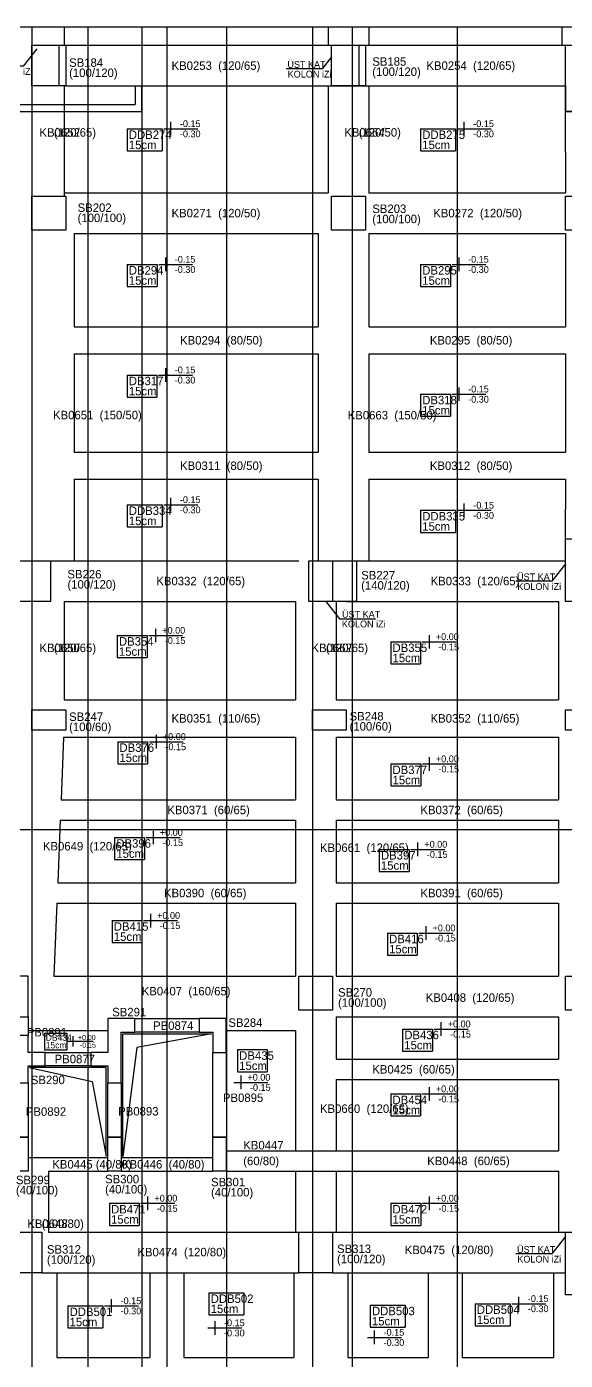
# Model space of a CAD drawing. Header units: millimetres. Extents: x -625658 to -607650, y -74589 to -67396.
# Drawn here: x -620700 to -619110, y -71491 to -67558 of the extents above; entities that cross this region are included whole.
import ezdxf

# ---------------------------------------------------------------- set-up
doc = ezdxf.new("R2010")
doc.units = ezdxf.units.MM
for name, color, linetype in [('KM Aks', 7, 'Continuous'), ('KM Döşeme Markası', 7, 'Continuous'), ('KM Döşeme Şaft', 7, 'Continuous'), ('KM Düşük Döşeme Tarama', 7, 'Continuous'), ('KM Kesik', 7, 'Continuous'), ('KM Kesit Simge', 7, 'Continuous'), ('KM Kiriş', 7, 'Continuous'), ('KM Kiriş Markası', 7, 'Continuous'), ('KM Kolon', 7, 'Continuous'), ('KM Kolon Markası', 7, 'Continuous'), ('KM Perde', 7, 'Continuous'), ('KM Perde Markası', 7, 'Continuous'), ('LGP-SLAB2', 7, 'Continuous'), ('REBAR_DET2', 7, 'Continuous'), ('REBAR_DET3', 7, 'Continuous'), ('VM Kolon İzi', 7, 'Continuous'), ('VM Parapet', 7, 'Continuous')]:
    doc.layers.add(name, color=color, linetype=linetype)

msp = doc.modelspace()

# ---------------------------------------------------------------- linework, layer by layer
at = {"layer": 'KM Aks'}
for p, q in [((-620684.8, -67558.4), (-620684.8, -73463.3)), ((-620519.8, -67558.4), (-620519.8, -73463.3)), ((-620359.8, -67558.4), (-620359.8, -73463.3)), ((-620286.3, -67558.4), (-620286.3, -73463.3)), ((-620110.8, -67558.4), (-620110.8, -73463.3)), ((-619856.8, -67558.4), (-619856.8, -73463.3)), ((-619739.8, -67558.4), (-619739.8, -73463.3)), ((-619429.8, -67558.4), (-619429.8, -73463.3))]:
    msp.add_line(p, q, dxfattribs=at)
at = {"layer": 'KM Döşeme Şaft'}
for points in [[(-620154.7, -70528.1), (-620375.4, -70569.3), (-620415.9, -70889.9), (-620415.9, -70528.1)], [(-620692.4, -70628.1), (-620506.7, -70669.4), (-620465.9, -70889.4), (-620465.9, -70628.1)]]:
    msp.add_lwpolyline(points, close=True, dxfattribs=at)
at = {"layer": 'KM Düşük Döşeme Tarama'}
msp.add_lwpolyline([(-624110, -67808.2), (-623160, -67808.2), (-623160, -67733.2), (-621909.8, -67733.2), (-621910, -67808.2), (-620359.9, -67808.2), (-620359.9, -67733.2), (-619109.8, -67733.2), (-619109.9, -67808.2), (-616124.9, -67808.2), (-616124.9, -67558.4)], dxfattribs=at)
at = {"layer": 'KM Kesik'}
msp.add_line((-625657.9, -67558.4), (-607650.4, -67558.4), dxfattribs=at)
at = {"layer": 'KM Kesit Simge'}
msp.add_line((-625446, -69926.2), (-608991.1, -69926.2), dxfattribs=at)
at = {"layer": 'KM Kiriş'}
for p, q in [((-620589.9, -67558.4), (-620589.9, -67613.2)), ((-619809.9, -67558.4), (-619809.9, -67613.2)), ((-619689.9, -67558.4), (-619689.9, -67613.2)), ((-619119.9, -67558.4), (-619119.9, -67613.2)), ((-620585, -67613.2), (-619800, -67613.2)), ((-619700, -67613.2), (-619110, -67613.2)), ((-620589.9, -67733.2), (-620589.9, -68058.3)), ((-620585, -67733.2), (-619800, -67733.2)), ((-619809.9, -67733.2), (-619809.9, -68048.2)), ((-619700, -67733.2), (-619110, -67733.2)), ((-619689.9, -67733.2), (-619689.9, -68048.2)), ((-619110, -67808.2), (-619109.9, -68048.2)), ((-620589.9, -68048.2), (-619809.9, -68048.2)), ((-619689.9, -68048.2), (-619109.9, -68048.2)), ((-620559.9, -68168.2), (-619839.9, -68168.2)), ((-620559.9, -68168.2), (-620559.9, -68443.2)), ((-619839.9, -68168.2), (-619839.9, -68443.2)), ((-619689.9, -68168.2), (-619109.9, -68168.2)), ((-619689.9, -68168.2), (-619689.9, -68443.2)), ((-619109.9, -68168.2), (-619109.9, -68443.2)), ((-620559.9, -68443.2), (-619839.9, -68443.2)), ((-619689.9, -68443.2), (-619109.9, -68443.2)), ((-620559.9, -68523.2), (-619839.9, -68523.2)), ((-620559.9, -68523.2), (-620559.9, -68813.2)), ((-619839.9, -68523.2), (-619839.9, -68813.2)), ((-619689.9, -68523.2), (-619109.9, -68523.2)), ((-619689.9, -68523.2), (-619689.9, -68813.2)), ((-619109.9, -68523.2), (-619109.9, -68813.2)), ((-620559.9, -68813.2), (-619839.9, -68813.2)), ((-619689.9, -68813.2), (-619109.9, -68813.2)), ((-620559.9, -68893.2), (-619839.9, -68893.2)), ((-620559.9, -68893.2), (-620559.9, -69133.3)), ((-619839.9, -68893.2), (-619839.9, -69133.3)), ((-619689.9, -68893.2), (-619109.9, -68893.2)), ((-619689.9, -68893.2), (-619689.9, -69133.3)), ((-619109.9, -68893.2), (-619110, -69068.3)), ((-620629.9, -69133.3), (-619896.9, -69133.3)), ((-619756.9, -69133.3), (-619110, -69133.3)), ((-620589.9, -69253.3), (-619906.9, -69253.3)), ((-620589.9, -69253.3), (-620589.9, -69543.3)), ((-619906.9, -69253.3), (-619906.9, -69543.3)), ((-619786.9, -69253.3), (-619786.9, -69543.3)), ((-619756.9, -69253.3), (-619129.9, -69253.3)), ((-619129.9, -69253.3), (-619129.9, -69543.3)), ((-620589.9, -69543.3), (-619906.9, -69543.3)), ((-619786.9, -69543.3), (-619129.9, -69543.3)), ((-620591.1, -69653.3), (-620598.7, -69838.3)), ((-620591.1, -69653.3), (-619906.9, -69653.3)), ((-619906.9, -69653.3), (-619906.9, -69838.3)), ((-619786.9, -69653.3), (-619129.9, -69653.3)), ((-619786.9, -69653.3), (-619786.9, -69838.3)), ((-619129.9, -69653.3), (-619129.9, -69838.3)), ((-620598.7, -69838.3), (-619906.9, -69838.3)), ((-619786.9, -69838.3), (-619129.9, -69838.3)), ((-620601.1, -69898.3), (-620608.7, -70083.3)), ((-620601.1, -69898.3), (-619906.9, -69898.3)), ((-619906.9, -69898.3), (-619906.9, -70083.3)), ((-619786.9, -69898.3), (-619129.9, -69898.3)), ((-619786.9, -69898.3), (-619786.9, -70083.3)), ((-619129.9, -69898.3), (-619129.9, -70083.3)), ((-620608.7, -70083.3), (-619906.9, -70083.3)), ((-619786.9, -70083.3), (-619129.9, -70083.3)), ((-620611.2, -70143.3), (-620620, -70358.3)), ((-620611.2, -70143.3), (-619906.9, -70143.3)), ((-619906.9, -70143.3), (-619906.9, -70358.3)), ((-619786.9, -70143.3), (-619129.9, -70143.3)), ((-619786.9, -70143.3), (-619786.9, -70358.3)), ((-619129.9, -70143.3), (-619129.9, -70358.3)), ((-620620, -70358.3), (-619906.9, -70358.3)), ((-619786.9, -70358.3), (-619129.9, -70358.3)), ((-619786.9, -70478.3), (-619129.9, -70478.3)), ((-619786.9, -70478.3), (-619786.9, -70603.3)), ((-619129.9, -70478.3), (-619129.9, -70603.3)), ((-620695.9, -70518.3), (-620460.9, -70518.3)), ((-620110.9, -70518.3), (-619906.9, -70518.3)), ((-619906.9, -70518.3), (-619906.9, -70663.3)), ((-619906.9, -70603.3), (-619906.9, -70873.3)), ((-619786.9, -70603.3), (-619129.9, -70603.3)), ((-619786.9, -70663.3), (-619129.9, -70663.3)), ((-619786.9, -70663.3), (-619786.9, -70873.3)), ((-619129.9, -70663.3), (-619129.9, -70873.3)), ((-620695.9, -70893.3), (-620460.9, -70893.3)), ((-620420.9, -70893.3), (-620150.8, -70893.3)), ((-620110.8, -70873.3), (-619786.9, -70873.3)), ((-619786.9, -70873.3), (-619129.9, -70873.3)), ((-620635.9, -70933.3), (-620460.9, -70933.3)), ((-620635.9, -70933.3), (-620635.9, -71113.3)), ((-620420.9, -70933.3), (-620150.8, -70933.3)), ((-620110.8, -70933.3), (-619786.9, -70933.3)), ((-619906.9, -70933.3), (-619906.9, -71113.3)), ((-619786.9, -70933.3), (-619129.9, -70933.3)), ((-619786.9, -70933.3), (-619786.9, -71113.3)), ((-619129.9, -70933.3), (-619129.9, -71113.3)), ((-620635.9, -71113.3), (-620236.4, -71113.3)), ((-620336.4, -71113.3), (-619896.9, -71113.3)), ((-619796.9, -71113.3), (-619414.9, -71113.3)), ((-619514.9, -71113.3), (-619110, -71113.3)), ((-620655.9, -71233.3), (-620236.4, -71233.3)), ((-620610.9, -71233.3), (-620610.9, -71483.3)), ((-620336.4, -71233.3), (-619896.9, -71233.3)), ((-620336.4, -71233.3), (-620336.4, -71483.3)), ((-620236.4, -71233.3), (-620236.4, -71483.3)), ((-619911.9, -71233.3), (-619911.9, -71483.3)), ((-619796.9, -71233.3), (-619414.9, -71233.3)), ((-619751.9, -71233.3), (-619751.9, -71483.3)), ((-619514.9, -71233.3), (-619110, -71233.3)), ((-619514.9, -71233.3), (-619514.9, -71483.3)), ((-619414.9, -71233.3), (-619414.9, -71483.3)), ((-619144.9, -71233.3), (-619144.9, -71483.3)), ((-620610.9, -71483.3), (-620336.4, -71483.3)), ((-620236.4, -71483.3), (-619911.9, -71483.3)), ((-619751.9, -71483.3), (-619514.9, -71483.3)), ((-619414.9, -71483.3), (-619144.9, -71483.3))]:
    msp.add_line(p, q, dxfattribs=at)
at = {"layer": 'KM Kolon'}
for points in [[(-620684.9, -67613.2), (-620584.9, -67613.2), (-620584.9, -67733.2), (-620684.9, -67733.2)], [(-620684.9, -67613.2), (-620604.9, -67613.2), (-620604.9, -67733.2), (-620684.9, -67733.2)], [(-619799.9, -67613.2), (-619699.9, -67613.2), (-619699.9, -67733.2), (-619799.9, -67733.2)], [(-619799.9, -67613.2), (-619719.9, -67613.2), (-619719.9, -67733.2), (-619799.9, -67733.2)], [(-619109.9, -67613.2), (-619029.9, -67613.2), (-619029.9, -67808.2), (-619109.9, -67808.2)], [(-620684.9, -68058.2), (-620584.9, -68058.2), (-620584.9, -68158.2), (-620684.9, -68158.2)], [(-619799.9, -68058.2), (-619699.9, -68058.2), (-619699.9, -68158.2), (-619799.9, -68158.2)], [(-619109.9, -68058.2), (-619009.9, -68058.2), (-619009.9, -68158.2), (-619109.9, -68158.2)], [(-619109.9, -69068.3), (-619009.9, -69068.3), (-619009.9, -69253.3), (-619109.9, -69253.3)], [(-620729.9, -69133.3), (-620629.9, -69133.3), (-620629.9, -69253.3), (-620729.9, -69253.3)], [(-619866.9, -69133.2), (-619726.9, -69133.2), (-619726.9, -69253.2), (-619866.9, -69253.2)], [(-619866.9, -69133.3), (-619796.9, -69133.3), (-619796.9, -69253.3), (-619866.9, -69253.3)], [(-620684.9, -69573.3), (-620584.9, -69573.3), (-620584.9, -69633.3), (-620684.9, -69633.3)], [(-619856.9, -69573.3), (-619756.9, -69573.3), (-619756.9, -69633.3), (-619856.9, -69633.3)], [(-619109.9, -69573.3), (-619009.9, -69573.3), (-619009.9, -69633.3), (-619109.9, -69633.3)], [(-620825.9, -70358.3), (-620825.9, -70398.3), (-620735.9, -70398.3), (-620735.9, -70478.3), (-620695.9, -70478.3), (-620695.9, -70358.3)], [(-619896.9, -70358.3), (-619796.9, -70358.3), (-619796.9, -70458.3), (-619896.9, -70458.3)], [(-619109.9, -70358.3), (-619009.9, -70358.3), (-619009.9, -70458.3), (-619109.9, -70458.3)], [(-620460.9, -70673.3), (-620420.9, -70673.3), (-620420.9, -70523.3), (-620380.9, -70523.3), (-620380.9, -70483.3), (-620460.9, -70483.3), (-620460.9, -70583.3), (-620510.9, -70583.3), (-620510.9, -70623.3), (-620460.9, -70623.3)], [(-620190.9, -70483.3), (-620190.9, -70523.3), (-620150.9, -70523.3), (-620150.9, -70583.3), (-620110.9, -70583.3), (-620110.9, -70483.3)], [(-620695.9, -70533.3), (-620735.9, -70533.3), (-620735.9, -70673.3), (-620695.9, -70673.3), (-620695.9, -70623.3), (-620645.9, -70623.3), (-620645.9, -70583.3), (-620695.9, -70583.3)], [(-620735.9, -70833.2), (-620695.9, -70833.2), (-620695.9, -70933.2), (-620735.9, -70933.2)], [(-620460.9, -70833.2), (-620420.9, -70833.2), (-620420.9, -70933.2), (-620460.9, -70933.2)], [(-620150.9, -70833.2), (-620110.9, -70833.2), (-620110.9, -70933.2), (-620150.9, -70933.2)], [(-620755.9, -71113.3), (-620655.9, -71113.3), (-620655.9, -71233.3), (-620755.9, -71233.3)], [(-619896.9, -71113.3), (-619796.9, -71113.3), (-619796.9, -71233.3), (-619896.9, -71233.3)], [(-619109.9, -71113.3), (-619009.9, -71113.3), (-619009.9, -71298.3), (-619109.9, -71298.3)]]:
    msp.add_lwpolyline(points, close=True, dxfattribs=at)
at = {"layer": 'KM Perde'}
for points in [[(-620695.9, -70478.3), (-620695.9, -70533.3), (-620735.9, -70533.3), (-620735.9, -70478.3)], [(-620380.9, -70483.3), (-620190.9, -70483.3), (-620190.9, -70523.3), (-620380.9, -70523.3)], [(-620645.9, -70583.3), (-620510.9, -70583.3), (-620510.9, -70623.3), (-620645.9, -70623.3)], [(-620110.9, -70583.3), (-620110.8, -70833.2), (-620150.8, -70833.2), (-620150.9, -70583.3)], [(-620695.9, -70673.3), (-620695.9, -70833.2), (-620735.9, -70833.2), (-620735.9, -70673.3)], [(-620420.9, -70673.3), (-620420.9, -70833.2), (-620460.9, -70833.2), (-620460.9, -70673.3)]]:
    msp.add_lwpolyline(points, close=True, dxfattribs=at)
at = {"layer": 'LGP-SLAB2'}
for p, q in [((-620403.7, -67859.5), (-620300.3, -67859.5)), ((-620403.7, -67859.5), (-620403.7, -67924.5)), ((-620300.3, -67859.5), (-620300.3, -67924.5)), ((-619537.4, -67859.5), (-619434.2, -67859.5)), ((-619537.4, -67859.5), (-619537.4, -67924.5)), ((-619434.2, -67859.5), (-619434.2, -67924.5)), ((-620403.7, -67924.5), (-620300.3, -67924.5)), ((-619537.4, -67924.5), (-619434.2, -67924.5)), ((-620403.7, -68259.5), (-620315.5, -68259.5)), ((-620403.7, -68259.5), (-620403.7, -68324.5)), ((-620315.5, -68259.5), (-620315.5, -68324.5)), ((-619537.4, -68259.5), (-619449.4, -68259.5)), ((-619537.4, -68259.5), (-619537.4, -68324.5)), ((-619449.4, -68259.5), (-619449.4, -68324.5)), ((-620403.7, -68324.5), (-620315.5, -68324.5)), ((-619537.4, -68324.5), (-619449.4, -68324.5)), ((-620403.7, -68585.7), (-620315.6, -68585.7)), ((-620403.7, -68585.7), (-620403.7, -68650.7)), ((-620315.6, -68585.7), (-620315.6, -68650.7)), ((-620403.7, -68650.7), (-620315.6, -68650.7)), ((-619537.4, -68642.2), (-619449.3, -68642.2)), ((-619537.4, -68642.2), (-619537.4, -68707.2)), ((-619449.3, -68642.2), (-619449.3, -68707.2)), ((-619537.4, -68707.2), (-619449.3, -68707.2)), ((-620403.7, -68968.3), (-620300.3, -68968.3)), ((-620403.7, -68968.3), (-620403.7, -69033.3)), ((-620300.3, -68968.3), (-620300.3, -69033.3)), ((-619537.4, -68984.7), (-619434.2, -68984.7)), ((-619537.4, -68984.7), (-619537.4, -69049.7)), ((-619434.2, -68984.7), (-619434.2, -69049.7)), ((-620403.7, -69033.3), (-620300.3, -69033.3)), ((-619537.4, -69049.7), (-619434.2, -69049.7)), ((-620432.9, -69353.7), (-620344.9, -69353.7)), ((-620432.9, -69353.7), (-620432.9, -69418.7)), ((-620344.9, -69353.7), (-620344.9, -69418.7)), ((-619625.2, -69372.5), (-619537.2, -69372.5)), ((-619625.2, -69372.5), (-619625.2, -69437.5)), ((-619537.2, -69372.5), (-619537.2, -69437.5)), ((-620432.9, -69418.7), (-620344.9, -69418.7)), ((-619625.2, -69437.5), (-619537.2, -69437.5)), ((-620431.4, -69667), (-620343.1, -69667)), ((-620431.4, -69667), (-620431.4, -69732)), ((-620343.1, -69667), (-620343.1, -69732)), ((-620431.4, -69732), (-620343.1, -69732)), ((-619625.2, -69732.5), (-619537, -69732.5)), ((-619625.2, -69732.5), (-619625.2, -69797.5)), ((-619537, -69732.5), (-619537, -69797.5)), ((-619625.2, -69797.5), (-619537, -69797.5)), ((-620440.5, -69949.5), (-620352.2, -69949.5)), ((-620440.5, -69949.5), (-620440.5, -70014.5)), ((-620352.2, -69949.5), (-620352.2, -70014.5)), ((-619659.4, -69984.6), (-619571.2, -69984.6)), ((-619659.4, -69984.6), (-619659.4, -70049.6)), ((-619571.2, -69984.6), (-619571.2, -70049.6)), ((-620440.5, -70014.5), (-620352.2, -70014.5)), ((-619659.4, -70049.6), (-619571.2, -70049.6)), ((-620448, -70194.5), (-620360.1, -70194.5)), ((-620448, -70194.5), (-620448, -70259.5)), ((-620360.1, -70194.5), (-620360.1, -70259.5)), ((-619635.3, -70231.3), (-619547.1, -70231.3)), ((-619635.3, -70231.3), (-619635.3, -70296.3)), ((-619547.1, -70231.3), (-619547.1, -70296.3)), ((-620448, -70259.5), (-620360.1, -70259.5)), ((-619635.3, -70296.3), (-619547.1, -70296.3)), ((-619590.4, -70514.4), (-619502.2, -70514.4)), ((-619590.4, -70514.4), (-619590.4, -70579.4)), ((-619502.2, -70514.4), (-619502.2, -70579.4)), ((-620647.7, -70526.5), (-620581.6, -70526.5)), ((-620647.7, -70526.5), (-620647.7, -70575.3)), ((-620581.6, -70526.5), (-620581.6, -70575.3)), ((-620647.7, -70575.3), (-620581.6, -70575.3)), ((-620077.9, -70575.2), (-619989.8, -70575.2)), ((-620077.9, -70575.2), (-620077.9, -70640.2)), ((-619989.8, -70575.2), (-619989.8, -70640.2)), ((-619590.4, -70579.4), (-619502.2, -70579.4)), ((-620077.9, -70640.2), (-619989.8, -70640.2)), ((-619625.2, -70705.8), (-619537.2, -70705.8)), ((-619625.2, -70705.8), (-619625.2, -70770.8)), ((-619537.2, -70705.8), (-619537.2, -70770.8)), ((-619625.2, -70770.8), (-619537.2, -70770.8)), ((-620456.2, -71028.3), (-620368.1, -71028.3)), ((-620456.2, -71028.3), (-620456.2, -71093.3)), ((-620368.1, -71028.3), (-620368.1, -71093.3)), ((-619625.2, -71028.3), (-619537, -71028.3)), ((-619625.2, -71028.3), (-619625.2, -71093.3)), ((-619537, -71028.3), (-619537, -71093.3)), ((-620456.2, -71093.3), (-620368.1, -71093.3)), ((-619625.2, -71093.3), (-619537, -71093.3)), ((-620162, -71292), (-620058.8, -71292)), ((-620162, -71292), (-620162, -71357)), ((-620058.8, -71292), (-620058.8, -71357)), ((-620578.6, -71330.8), (-620475.4, -71330.8)), ((-620578.6, -71330.8), (-620578.6, -71395.8)), ((-620475.4, -71330.8), (-620475.4, -71395.8)), ((-619685.9, -71328.4), (-619582.6, -71328.4)), ((-619685.9, -71328.4), (-619685.9, -71393.4)), ((-619582.6, -71328.4), (-619582.6, -71393.4)), ((-619376.3, -71324.3), (-619273, -71324.3)), ((-619376.3, -71324.3), (-619376.3, -71389.3)), ((-619273, -71324.3), (-619273, -71389.3)), ((-620162, -71357), (-620058.8, -71357)), ((-620578.6, -71395.8), (-620475.4, -71395.8)), ((-619685.9, -71393.4), (-619582.6, -71393.4)), ((-619376.3, -71389.3), (-619273, -71389.3))]:
    msp.add_line(p, q, dxfattribs=at)
at = {"layer": 'REBAR_DET2'}
for p, q in [((-620275.3, -67839.5), (-620275.3, -67879.5)), ((-619409.2, -67839.5), (-619409.2, -67879.5)), ((-620295.3, -67859.5), (-620195.3, -67859.5)), ((-619429.2, -67859.5), (-619329.2, -67859.5)), ((-620310.5, -68259.5), (-620210.5, -68259.5)), ((-620290.5, -68239.5), (-620290.5, -68279.5)), ((-619444.4, -68259.5), (-619344.4, -68259.5)), ((-619424.4, -68239.5), (-619424.4, -68279.5)), ((-620310.6, -68585.7), (-620210.6, -68585.7)), ((-620290.6, -68565.7), (-620290.6, -68605.7)), ((-619424.3, -68622.2), (-619424.3, -68662.2)), ((-619444.3, -68642.2), (-619344.3, -68642.2)), ((-620295.3, -68968.3), (-620195.3, -68968.3)), ((-620275.3, -68948.3), (-620275.3, -68988.3)), ((-619409.2, -68964.7), (-619409.2, -69004.7)), ((-619429.1, -68984.7), (-619329.1, -68984.7)), ((-620319.9, -69333.7), (-620319.9, -69373.7)), ((-620339.9, -69353.7), (-620239.9, -69353.7)), ((-619532.2, -69372.5), (-619432.2, -69372.5)), ((-619512.2, -69352.5), (-619512.2, -69392.5)), ((-620318.1, -69647), (-620318.1, -69687)), ((-620338.1, -69667), (-620238.1, -69667)), ((-619512, -69712.5), (-619512, -69752.5)), ((-619532, -69732.5), (-619432, -69732.5)), ((-620347.2, -69949.5), (-620247.2, -69949.5)), ((-620327.2, -69929.5), (-620327.2, -69969.5)), ((-619546.2, -69964.6), (-619546.2, -70004.6)), ((-619566.2, -69984.6), (-619466.2, -69984.6)), ((-620355.1, -70194.5), (-620255.1, -70194.5)), ((-620335.1, -70174.5), (-620335.1, -70214.5)), ((-619542.1, -70231.3), (-619442.1, -70231.3)), ((-619522.1, -70211.3), (-619522.1, -70251.3)), ((-619497.2, -70514.4), (-619397.2, -70514.4)), ((-619477.2, -70494.4), (-619477.2, -70534.4)), ((-620578.9, -70550.6), (-620503.9, -70550.6)), ((-620563.9, -70535.6), (-620563.9, -70565.6)), ((-620088.5, -70671.7), (-619988.5, -70671.7)), ((-620068.5, -70651.7), (-620068.5, -70691.7)), ((-619532.2, -70705.8), (-619432.2, -70705.8)), ((-619512.2, -70685.8), (-619512.2, -70725.8)), ((-620363.1, -71028.3), (-620263.1, -71028.3)), ((-620343.1, -71008.3), (-620343.1, -71048.3)), ((-619532, -71028.3), (-619432, -71028.3)), ((-619512, -71008.3), (-619512, -71048.3)), ((-619248, -71304.3), (-619248, -71344.3)), ((-620470.4, -71330.8), (-620370.4, -71330.8)), ((-620450.4, -71310.8), (-620450.4, -71350.8)), ((-619268, -71324.3), (-619168, -71324.3)), ((-620145.1, -71375.8), (-620145.1, -71415.8)), ((-620165.1, -71395.8), (-620065.1, -71395.8)), ((-619673.9, -71403.7), (-619673.9, -71443.7)), ((-619693.9, -71423.7), (-619593.9, -71423.7))]:
    msp.add_line(p, q, dxfattribs=at)
at = {"layer": 'VM Kolon İzi'}
for points in [[(-620670.6, -67623.8), (-620710.9, -67675.2), (-620817.1, -67675.2)], [(-619799.9, -67646.9), (-619828.3, -67683), (-619934.4, -67683)], [(-619109.9, -69142.7), (-619150.2, -69194.1), (-619256.4, -69194.1)], [(-619816.7, -69253.3), (-619776.4, -69304.6), (-619670.2, -69304.6)], [(-619109.9, -71126.4), (-619150.2, -71177.8), (-619256.4, -71177.8)]]:
    msp.add_lwpolyline(points, dxfattribs=at)
at = {"layer": 'VM Parapet'}
for p, q in [((-620379.9, -67733.2), (-620379.9, -67788.2)), ((-620359.9, -67733.2), (-620359.9, -67808.2)), ((-621890, -67788.2), (-620379.9, -67788.2)), ((-621910, -67808.2), (-620359.9, -67808.2))]:
    msp.add_line(p, q, dxfattribs=at)

# ---------------------------------------------------------------- texts
at = {"layer": 'KM Döşeme Markası'}
for s, height, p in [('DDB274', 25, (-620398.7, -67889.5)), ('DDB275', 25, (-619532.4, -67889.5)), ('15cm', 25, (-620398.7, -67919.5)), ('15cm', 25, (-619532.4, -67919.5)), ('DB294', 25, (-620398.7, -68289.5)), ('DB295', 25, (-619532.4, -68289.5)), ('15cm', 25, (-620398.7, -68319.5)), ('15cm', 25, (-619532.4, -68319.5)), ('DB317', 25, (-620398.7, -68615.7)), ('15cm', 25, (-620398.7, -68645.7)), ('DB318', 25, (-619532.4, -68672.2)), ('15cm', 25, (-619532.4, -68702.2)), ('DDB334', 25, (-620398.7, -68998.3)), ('15cm', 25, (-620398.7, -69028.3)), ('15cm', 25, (-619532.4, -69044.7)), ('DDB335', 25, (-619532.4, -69014.7)), ('DB354', 25, (-620427.9, -69383.7)), ('DB355', 25, (-619620.2, -69402.5)), ('15cm', 25, (-620427.9, -69413.7)), ('15cm', 25, (-619620.2, -69432.5)), ('DB376', 25, (-620426.4, -69697)), ('15cm', 25, (-620426.4, -69727)), ('15cm', 25, (-619620.2, -69792.5)), ('DB377', 25, (-619620.2, -69762.5)), ('DB396', 25, (-620435.5, -69979.5)), ('15cm', 25, (-620435.5, -70009.5)), ('DB397', 25, (-619654.4, -70014.6)), ('15cm', 25, (-619654.4, -70044.6)), ('DB415', 25, (-620443, -70224.5)), ('15cm', 25, (-620443, -70254.5)), ('DB416', 25, (-619630.3, -70261.3)), ('15cm', 25, (-619630.3, -70291.3)), ('15cm', 18.75, (-620644, -70571.5)), ('DB434', 18.75, (-620644, -70549)), ('15cm', 25, (-619585.4, -70574.4)), ('DB436', 25, (-619585.4, -70544.4)), ('DB435', 25, (-620072.9, -70605.2)), ('15cm', 25, (-620072.9, -70635.2)), ('DB454', 25, (-619620.2, -70735.8)), ('15cm', 25, (-619620.2, -70765.8)), ('15cm', 25, (-620451.2, -71088.3)), ('DB471', 25, (-620451.2, -71058.3)), ('15cm', 25, (-619620.2, -71088.3)), ('DB472', 25, (-619620.2, -71058.3)), ('DDB502', 25, (-620157, -71322)), ('DDB501', 25, (-620573.6, -71360.8)), ('15cm', 25, (-620157, -71352)), ('DDB503', 25, (-619680.9, -71358.4)), ('DDB504', 25, (-619371.3, -71354.3)), ('15cm', 25, (-620573.6, -71390.8)), ('15cm', 25, (-619680.9, -71388.4)), ('15cm', 25, (-619371.3, -71384.3))]:
    msp.add_text(s, height=height, dxfattribs=at).set_placement(p)
at = {"layer": 'KM Kiriş Markası'}
for s, p in [('KB0253  (120/65)', (-620272.5, -67685.7)), ('KB0254  (120/65)', (-619520, -67685.7)), ('KB0652', (-620662.4, -67882.8)), ('(120/65)', (-620619.9, -67882.8)), ('KB0664', (-619762.4, -67882.7)), ('(120/50)', (-619719.9, -67882.7)), ('KB0271  (120/50)', (-620272.5, -68120.7)), ('KB0272  (120/50)', (-619499.9, -68120.7)), ('KB0294  (80/50)', (-620247.4, -68495.7)), ('KB0295  (80/50)', (-619509.9, -68495.7)), ('KB0651  (150/50)', (-620622.4, -68716.2)), ('KB0663  (150/50)', (-619752.4, -68716.6)), ('KB0311  (80/50)', (-620247.4, -68865.7)), ('KB0312  (80/50)', (-619509.9, -68865.7)), ('KB0332  (120/65)', (-620317.4, -69205.8)), ('KB0333  (120/65)', (-619507.7, -69205.8)), ('KB0650', (-620662.4, -69402.8)), ('(120/65)', (-620619.9, -69402.8)), ('KB0662', (-619859.4, -69402.8)), ('(120/65)', (-619816.9, -69402.8)), ('KB0351  (110/65)', (-620272.5, -69610.8)), ('KB0352  (110/65)', (-619507.8, -69610.8)), ('KB0371  (60/65)', (-620284.9, -69880.8)), ('KB0372  (60/65)', (-619537.7, -69880.8)), ('KB0649  (120/65)', (-620652.3, -69987.7)), ('KB0661  (120/65)', (-619834.4, -69992.1)), ('KB0390  (60/65)', (-620294.9, -70125.8)), ('KB0391  (60/65)', (-619537.7, -70125.8)), ('KB0407  (160/65)', (-620360.5, -70415.2)), ('KB0408  (120/65)', (-619522.1, -70434.2)), ('KB0425  (60/65)', (-619679.9, -70645.8)), ('KB0660  (120/65)', (-619834.4, -70761.7)), ('KB0447', (-620060.8, -70869.4)), ('KB0445 (40/80)', (-620624.6, -70925.8)), ('KB0446  (40/80)', (-620418.7, -70925.8)), ('(60/80)', (-620060.8, -70915.8)), ('KB0448  (60/65)', (-619517.7, -70915.8)), ('KB0648', (-620698.4, -71101)), ('(100/80)', (-620655.9, -71101)), ('KB0474  (120/80)', (-620373.3, -71184.7)), ('KB0475  (120/80)', (-619584.1, -71178.2))]:
    msp.add_text(s, height=25, dxfattribs=at).set_placement(p)
at = {"layer": 'KM Kolon Markası'}
for s, p in [('SB184', (-620574.9, -67676.8)), ('(100/120)', (-620574.9, -67706.8)), ('SB185', (-619679.9, -67673.6)), ('(100/120)', (-619679.9, -67703.6)), ('SB202', (-620549.9, -68104.7)), ('(100/100)', (-620549.9, -68134.7)), ('SB203', (-619679.9, -68107.9)), ('(100/100)', (-619679.9, -68137.9)), ('SB226', (-620579.9, -69185.5)), ('SB227', (-619712.7, -69188.5)), ('(100/120)', (-620579.9, -69215.5)), ('(140/120)', (-619712.7, -69218.5)), ('SB247', (-620574.9, -69605.8)), ('(100/60)', (-620574.9, -69635.8)), ('SB248', (-619746.9, -69604.3)), ('(100/60)', (-619746.9, -69634.3)), ('SB270', (-619781, -70418.8)), ('(100/100)', (-619781, -70448.8)), ('SB291', (-620447.7, -70476.9)), ('SB284', (-620104.7, -70508)), ('SB290', (-620688, -70676.9)), ('SB299', (-620732, -70971.9)), ('SB300', (-620468.7, -70969.4)), ('(40/100)', (-620732, -71001.9)), ('(40/100)', (-620468.7, -70999.4)), ('SB301', (-620155.9, -70978.2)), ('(40/100)', (-620155.9, -71008.2)), ('SB312', (-620640.5, -71176.8)), ('(100/120)', (-620640.5, -71206.8)), ('SB313', (-619784, -71174.9)), ('(100/120)', (-619784, -71204.9))]:
    msp.add_text(s, height=25, dxfattribs=at).set_placement(p)
at = {"layer": 'KM Perde Markası'}
for s, p in [('PB0891', (-620700.1, -70536.2)), ('PB0874 ', (-620327, -70516.8)), ('PB0877 ', (-620617.8, -70615.3)), ('PB0895 ', (-620120.8, -70729.5)), ('PB0892 ', (-620702.6, -70770.3)), ('PB0893 ', (-620430, -70769.4))]:
    msp.add_text(s, height=25, dxfattribs=at).set_placement(p)
at = {"layer": 'REBAR_DET3'}
for s, height, p in [(' -0.15', 20, (-620255.3, -67854.5)), (' -0.15', 20, (-619389.2, -67854.5)), (' -0.30', 20, (-620255.3, -67884.5)), (' -0.30', 20, (-619389.2, -67884.5)), (' -0.15', 20, (-620270.5, -68254.5)), (' -0.15', 20, (-619404.4, -68254.5)), (' -0.30', 20, (-620270.5, -68284.5)), (' -0.30', 20, (-619404.4, -68284.5)), (' -0.15', 20, (-620270.6, -68580.7)), (' -0.30', 20, (-620270.6, -68610.7)), (' -0.15', 20, (-619404.3, -68637.2)), (' -0.30', 20, (-619404.3, -68667.2)), (' -0.15', 20, (-620255.3, -68963.3)), (' -0.30', 20, (-620255.3, -68993.3)), (' -0.15', 20, (-619389.1, -68979.7)), (' -0.30', 20, (-619389.1, -69009.7)), ('+0.00', 20, (-620299.9, -69348.7)), (' -0.15', 20, (-620299.9, -69378.7)), ('+0.00', 20, (-619492.2, -69367.5)), (' -0.15', 20, (-619492.2, -69397.5)), ('+0.00', 20, (-620298.1, -69662)), (' -0.15', 20, (-620298.1, -69692)), ('+0.00', 20, (-619492, -69727.5)), (' -0.15', 20, (-619492, -69757.5)), ('+0.00', 20, (-620307.2, -69944.5)), (' -0.15', 20, (-620307.2, -69974.5)), ('+0.00', 20, (-619526.2, -69979.6)), (' -0.15', 20, (-619526.2, -70009.6)), ('+0.00', 20, (-620315.1, -70189.5)), (' -0.15', 20, (-620315.1, -70219.5)), ('+0.00', 20, (-619502.1, -70226.3)), (' -0.15', 20, (-619502.1, -70256.3)), ('+0.00', 20, (-619457.2, -70509.4)), ('+0.00', 15, (-620548.9, -70546.8)), (' -0.15', 15, (-620548.9, -70569.3)), (' -0.15', 20, (-619457.2, -70539.4)), ('+0.00', 20, (-620048.5, -70666.7)), (' -0.15', 20, (-620048.5, -70696.7)), ('+0.00', 20, (-619492.2, -70700.8)), (' -0.15', 20, (-619492.2, -70730.8)), ('+0.00', 20, (-620323.1, -71023.3)), ('+0.00', 20, (-619492, -71023.3)), (' -0.15', 20, (-620323.1, -71053.3)), (' -0.15', 20, (-619492, -71053.3)), (' -0.15', 20, (-619228, -71319.3)), (' -0.15', 20, (-620430.4, -71325.8)), (' -0.30', 20, (-620430.4, -71355.8)), (' -0.30', 20, (-619228, -71349.3)), (' -0.15', 20, (-620125.1, -71390.8)), (' -0.30', 20, (-620125.1, -71420.8)), (' -0.15', 20, (-619653.9, -71418.7)), (' -0.30', 20, (-619653.9, -71448.7))]:
    msp.add_text(s, height=height, dxfattribs=at).set_placement(p)
at = {"layer": 'VM Kolon İzi'}
for s, p in [('KOLON iZi', (-620812.3, -67700.5)), ('ÜST KAT', (-619930.6, -67679.8)), ('KOLON iZi', (-619929.7, -67708.4)), ('ÜST KAT', (-619252.6, -69190.8)), ('KOLON iZi', (-619251.7, -69219.4)), ('ÜST KAT', (-619769.4, -69301.3)), ('KOLON iZi', (-619769.6, -69329.9)), ('ÜST KAT', (-619252.6, -71174.5)), ('KOLON iZi', (-619251.7, -71203.1))]:
    msp.add_text(s, height=20, dxfattribs=at).set_placement(p)

doc.saveas('drawing.dxf')
